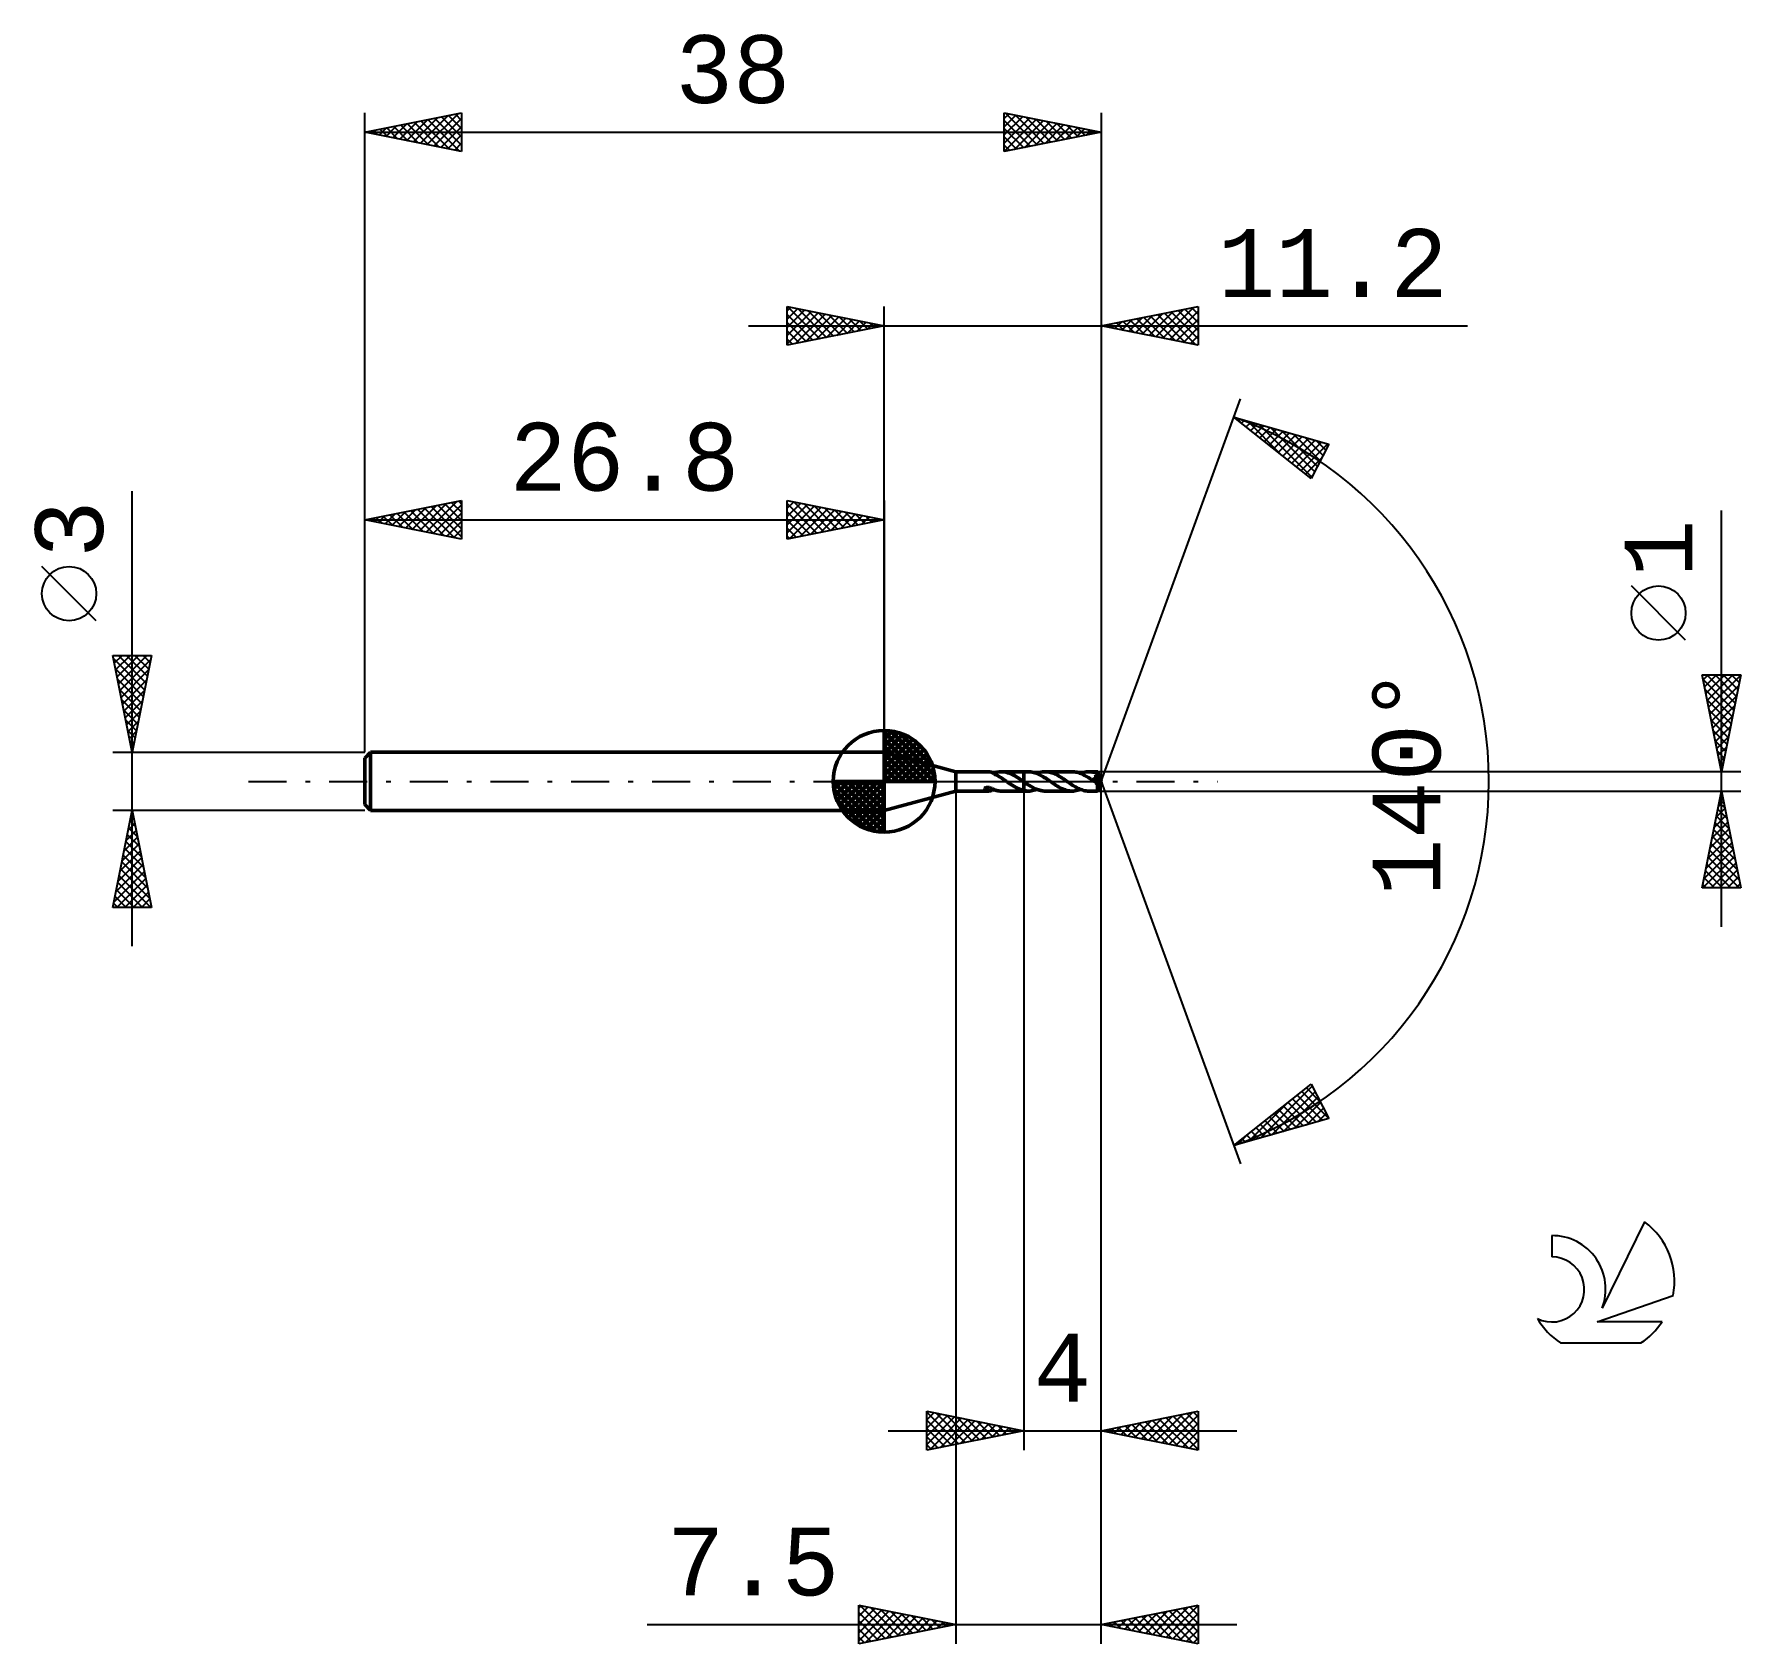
# Model space of a CAD drawing. Header units: millimetres. Extents: x -17.1 to 71, y -44.5 to 38.6.
import ezdxf
from ezdxf.enums import TextEntityAlignment as Align

# ---------------------------------------------------------------- set-up
doc = ezdxf.new("R2010")
doc.units = ezdxf.units.MM
doc.header["$LTSCALE"] = 4.9
doc.linetypes.add('LONGDASH_DASH', pattern=[0.85, 0.4, -0.2, 0.05, -0.2])
for name, color, linetype in [('1', 4, 'CONTINUOUS'), ('2', 7, 'CONTINUOUS'), ('4', 2, 'LONGDASH_DASH'), ('CUT', 1, 'CONTINUOUS'), ('NOCUT', 7, 'CONTINUOUS'), ('SK1', 4, 'CONTINUOUS'), ('SK2', 7, 'CONTINUOUS'), ('SK4', 2, 'LONGDASH_DASH'), ('SK6', 5, 'CONTINUOUS')]:
    doc.layers.add(name, color=color, linetype=linetype)
doc.styles.get("Standard").update_dxf_attribs({"font": 'Monospac821 BT'})

msp = doc.modelspace()

# ---------------------------------------------------------------- linework, layer by layer
at = {"layer": '1', "color": 4, "linetype": 'CONTINUOUS', "lineweight": 50}
for p, q in [((30.5, 0.5), (26.8, 1.5)), ((26.8, -1.5), (26.8, 1.5)), ((30.5, 0.5), (32.195, 0.5)), ((30.5, -0.5), (30.5, 0.5)), ((32.22, 0.499), (32.201, 0.5)), ((32.238, 0.498), (32.22, 0.499)), ((32.257, 0.495), (32.238, 0.498)), ((32.276, 0.492), (32.257, 0.495)), ((32.294, 0.488), (32.276, 0.492)), ((32.313, 0.483), (32.294, 0.488)), ((32.332, 0.477), (32.313, 0.483)), ((32.35, 0.47), (32.332, 0.477)), ((32.368, 0.463), (32.35, 0.47)), ((32.386, 0.455), (32.368, 0.463)), ((32.404, 0.447), (32.386, 0.455)), ((32.421, 0.438), (32.404, 0.447)), ((32.438, 0.428), (32.421, 0.438)), ((32.455, 0.419), (32.438, 0.428)), ((32.472, 0.409), (32.455, 0.419)), ((32.468, 0.411), (32.469, 0.412)), ((32.469, 0.412), (32.47, 0.412)), ((32.47, 0.412), (32.471, 0.413)), ((32.471, 0.413), (32.472, 0.413)), ((32.472, 0.413), (32.473, 0.414)), ((32.472, 0.387), (32.472, 0.409)), ((32.53, 0.36), (32.472, 0.387)), ((32.473, 0.414), (32.474, 0.414)), ((32.474, 0.434), (32.537, 0.454)), ((32.474, 0.426), (32.474, 0.434)), ((32.474, 0.417), (32.474, 0.426)), ((32.474, 0.409), (32.474, 0.417)), ((32.474, 0.401), (32.474, 0.409)), ((32.474, 0.393), (32.474, 0.401)), ((32.474, 0.386), (32.474, 0.393)), ((32.586, 0.331), (32.53, 0.36)), ((32.537, 0.454), (32.599, 0.471)), ((32.643, 0.3), (32.586, 0.331)), ((32.599, 0.471), (32.66, 0.483)), ((32.7, 0.267), (32.643, 0.3)), ((32.66, 0.483), (32.721, 0.493)), ((32.757, 0.233), (32.7, 0.267)), ((32.721, 0.493), (32.783, 0.498)), ((32.816, 0.196), (32.757, 0.233)), ((32.783, 0.498), (32.846, 0.5)), ((32.874, 0.159), (32.816, 0.196)), ((32.931, 0.497), (32.846, 0.5)), ((32.846, 0.5), (33.999, 0.5)), ((32.933, 0.12), (32.874, 0.159)), ((33.014, 0.487), (32.931, 0.497)), ((32.991, 0.081), (32.933, 0.12)), ((33.049, 0.04), (32.991, 0.081)), ((33.098, 0.47), (33.014, 0.487)), ((33.106, 0), (33.049, 0.04)), ((33.182, 0.446), (33.098, 0.47)), ((33.113, -0.005), (33.106, 0)), ((33.267, 0.417), (33.182, 0.446)), ((33.351, 0.382), (33.267, 0.417)), ((33.434, 0.342), (33.351, 0.382)), ((33.518, 0.297), (33.434, 0.342)), ((33.602, 0.248), (33.518, 0.297)), ((33.686, 0.196), (33.602, 0.248)), ((33.77, 0.142), (33.686, 0.196)), ((33.853, 0.085), (33.77, 0.142)), ((33.936, 0.028), (33.853, 0.085)), ((33.942, 0.023), (33.936, 0.028)), ((33.949, 0.019), (33.942, 0.023)), ((33.956, 0.014), (33.949, 0.019)), ((33.962, 0.009), (33.956, 0.014)), ((33.969, 0.005), (33.962, 0.009)), ((33.976, 0), (33.969, 0.005)), ((33.979, -0.002), (33.976, 0)), ((33.999, 0.5), (34, 0.5)), ((33.999, -0.016), (33.999, 0.5)), ((34.237, 0.501), (34, 0.501)), ((34, -0.501), (34, 0.501)), ((34.305, 0.499), (34.237, 0.501)), ((34.374, 0.492), (34.305, 0.499)), ((34.443, 0.48), (34.374, 0.492)), ((34.512, 0.465), (34.443, 0.48)), ((34.581, 0.445), (34.512, 0.465)), ((34.65, 0.42), (34.581, 0.445)), ((34.718, 0.393), (34.65, 0.42)), ((34.672, 0.412), (34.744, 0.438)), ((34.786, 0.361), (34.718, 0.393)), ((34.744, 0.438), (34.816, 0.46)), ((34.855, 0.327), (34.786, 0.361)), ((34.816, 0.46), (34.889, 0.478)), ((34.925, 0.289), (34.855, 0.327)), ((34.889, 0.478), (34.963, 0.491)), ((34.995, 0.248), (34.925, 0.289)), ((34.963, 0.491), (35.036, 0.498)), ((35.064, 0.205), (34.995, 0.248)), ((35.036, 0.498), (35.108, 0.501)), ((35.133, 0.16), (35.064, 0.205)), ((35.175, 0.498), (35.108, 0.501)), ((36.496, 0.5), (35.108, 0.501)), ((35.202, 0.113), (35.133, 0.16)), ((35.243, 0.492), (35.175, 0.498)), ((35.271, 0.066), (35.202, 0.113)), ((35.311, 0.481), (35.243, 0.492)), ((35.342, 0.018), (35.271, 0.066)), ((35.38, 0.465), (35.311, 0.481)), ((35.411, -0.03), (35.342, 0.018)), ((35.448, 0.446), (35.38, 0.465)), ((35.516, 0.422), (35.448, 0.446)), ((35.583, 0.395), (35.516, 0.422)), ((35.651, 0.364), (35.583, 0.395)), ((35.719, 0.331), (35.651, 0.364)), ((35.787, 0.294), (35.719, 0.331)), ((35.855, 0.254), (35.787, 0.294)), ((35.922, 0.213), (35.855, 0.254)), ((35.99, 0.169), (35.922, 0.213)), ((36.058, 0.123), (35.99, 0.169)), ((36.126, 0.077), (36.058, 0.123)), ((36.195, 0.03), (36.126, 0.077)), ((36.264, -0.018), (36.195, 0.03)), ((36.562, 0.498), (36.496, 0.5)), ((36.626, 0.492), (36.562, 0.498)), ((36.69, 0.483), (36.626, 0.492)), ((36.753, 0.469), (36.69, 0.483)), ((36.817, 0.451), (36.753, 0.469)), ((36.881, 0.43), (36.817, 0.451)), ((36.947, 0.405), (36.881, 0.43)), ((36.932, 0.411), (37.006, 0.438)), ((37.014, 0.377), (36.947, 0.405)), ((37.006, 0.438), (37.079, 0.46)), ((37.079, 0.346), (37.014, 0.377)), ((37.079, 0.46), (37.151, 0.477)), ((37.144, 0.311), (37.079, 0.346)), ((37.209, 0.274), (37.144, 0.311)), ((37.151, 0.477), (37.223, 0.49)), ((37.274, 0.235), (37.209, 0.274)), ((37.223, 0.49), (37.295, 0.498)), ((37.341, 0.194), (37.274, 0.235)), ((37.295, 0.498), (37.368, 0.5)), ((37.407, 0.151), (37.341, 0.194)), ((37.431, 0.498), (37.368, 0.5)), ((37.813, 0.5), (37.368, 0.5)), ((37.473, 0.107), (37.407, 0.151)), ((37.494, 0.493), (37.431, 0.498)), ((37.538, 0.062), (37.473, 0.107)), ((37.556, 0.483), (37.494, 0.493)), ((37.603, 0.016), (37.538, 0.062)), ((37.619, 0.47), (37.556, 0.483)), ((37.669, -0.03), (37.603, 0.016)), ((37.681, 0.453), (37.619, 0.47)), ((37.643, 0.232), (37.663, 0.236)), ((37.694, 0.159), (37.643, 0.232)), ((37.975, -0.018), (37.643, 0.232)), ((37.663, 0.236), (37.682, 0.241)), ((37.744, 0.433), (37.681, 0.453)), ((37.682, 0.241), (37.701, 0.246)), ((37.74, 0.093), (37.694, 0.159)), ((37.701, 0.246), (37.718, 0.252)), ((37.718, 0.252), (37.735, 0.258)), ((37.735, 0.258), (37.75, 0.265)), ((37.779, 0.033), (37.74, 0.093)), ((37.806, 0.41), (37.744, 0.433)), ((37.75, 0.265), (37.763, 0.273)), ((37.763, 0.273), (37.775, 0.281)), ((37.775, 0.281), (37.783, 0.289)), ((37.811, -0.018), (37.779, 0.033)), ((37.783, 0.289), (37.791, 0.296)), ((37.791, 0.296), (37.796, 0.304)), ((37.796, 0.304), (37.801, 0.311)), ((37.801, 0.311), (37.805, 0.319)), ((37.805, 0.319), (37.809, 0.328)), ((37.809, 0.401), (37.806, 0.41)), ((37.811, 0.392), (37.809, 0.401)), ((37.809, 0.328), (37.811, 0.337)), ((37.812, 0.383), (37.811, 0.392)), ((37.811, 0.337), (37.813, 0.346)), ((37.813, 0.373), (37.812, 0.383)), ((37.814, 0.5), (37.813, 0.5)), ((37.813, 0.5), (37.813, 0.5)), ((37.814, 0.364), (37.813, 0.373)), ((37.813, 0.346), (37.814, 0.355)), ((37.814, 0.499), (37.814, 0.5)), ((37.814, 0.5), (37.814, 0.5)), ((37.814, 0.5), (37.814, 0.5)), ((37.814, 0.5), (37.814, 0.5)), ((37.814, 0.498), (37.814, 0.499)), ((38, 0), (37.814, 0.499)), ((37.815, 0.495), (37.814, 0.498)), ((37.814, 0.355), (37.814, 0.364)), ((37.814, -0.499), (38, 0)), ((37.815, 0.49), (37.815, 0.495)), ((37.816, 0.485), (37.815, 0.49)), ((37.816, 0.479), (37.816, 0.485)), ((37.817, 0.471), (37.816, 0.479)), ((37.817, 0.463), (37.817, 0.471)), ((37.818, 0.453), (37.817, 0.463)), ((37.818, 0.443), (37.818, 0.453)), ((38, 0), (37.818, 0.443)), ((37.818, 0.41), (37.818, 0.443)), ((37.892, 0.226), (37.818, 0.41)), ((37.925, 0.143), (37.892, 0.226)), ((37.943, 0.096), (37.925, 0.143)), ((37.954, 0.065), (37.943, 0.096)), ((37.962, 0.042), (37.954, 0.065)), ((37.967, 0.025), (37.962, 0.042)), ((37.971, 0.011), (37.967, 0.025)), ((37.971, 0.006), (37.969, 0.011)), ((38, 0), (37.969, 0.011)), ((37.969, 0.011), (37.971, 0.011)), ((38, 0), (37.971, 0.011)), ((37.972, 0.002), (37.971, 0.006)), ((37.972, -0.003), (37.972, 0.002)), ((26.8, -1.5), (30.5, -0.5)), ((30.5, -0.5), (32.195, -0.5)), ((31.986, -0.388), (31.989, -0.376)), ((31.986, -0.4), (31.986, -0.388)), ((31.989, -0.411), (31.986, -0.4)), ((31.989, -0.376), (31.995, -0.364)), ((31.994, -0.423), (31.989, -0.411)), ((32.003, -0.435), (31.994, -0.423)), ((31.995, -0.364), (32.004, -0.353)), ((32.013, -0.445), (32.003, -0.435)), ((32.004, -0.353), (32.016, -0.343)), ((32.025, -0.455), (32.013, -0.445)), ((32.016, -0.343), (32.03, -0.334)), ((32.038, -0.463), (32.025, -0.455)), ((32.03, -0.334), (32.045, -0.326)), ((32.052, -0.471), (32.038, -0.463)), ((32.045, -0.326), (32.062, -0.32)), ((32.068, -0.478), (32.052, -0.471)), ((32.062, -0.32), (32.082, -0.315)), ((32.085, -0.484), (32.068, -0.478)), ((32.082, -0.315), (32.103, -0.311)), ((32.104, -0.489), (32.085, -0.484)), ((32.103, -0.311), (32.126, -0.309)), ((32.123, -0.493), (32.104, -0.489)), ((32.142, -0.496), (32.123, -0.493)), ((32.126, -0.309), (32.151, -0.309)), ((32.161, -0.499), (32.142, -0.496)), ((32.177, -0.31), (32.151, -0.309)), ((32.181, -0.5), (32.161, -0.499)), ((32.205, -0.314), (32.177, -0.31)), ((32.201, -0.5), (32.181, -0.5)), ((32.201, -0.5), (32.222, -0.499)), ((32.235, -0.319), (32.205, -0.314)), ((32.222, -0.499), (32.243, -0.497)), ((32.264, -0.327), (32.235, -0.319)), ((32.243, -0.497), (32.265, -0.494)), ((32.294, -0.336), (32.264, -0.327)), ((32.265, -0.494), (32.286, -0.49)), ((32.286, -0.49), (32.307, -0.484)), ((32.325, -0.347), (32.294, -0.336)), ((32.307, -0.484), (32.328, -0.478)), ((32.355, -0.359), (32.325, -0.347)), ((32.328, -0.478), (32.349, -0.47)), ((32.349, -0.47), (32.37, -0.462)), ((32.385, -0.372), (32.355, -0.359)), ((32.37, -0.462), (32.39, -0.453)), ((32.415, -0.386), (32.385, -0.372)), ((32.39, -0.453), (32.41, -0.443)), ((32.41, -0.443), (32.43, -0.433)), ((32.445, -0.4), (32.415, -0.386)), ((32.43, -0.433), (32.449, -0.422)), ((32.474, -0.414), (32.445, -0.4)), ((32.449, -0.422), (32.469, -0.411)), ((32.474, -0.434), (32.474, -0.414)), ((32.537, -0.454), (32.474, -0.434)), ((32.599, -0.471), (32.537, -0.454)), ((32.66, -0.483), (32.599, -0.471)), ((32.721, -0.493), (32.66, -0.483)), ((32.783, -0.498), (32.721, -0.493)), ((32.846, -0.5), (32.783, -0.498)), ((32.846, -0.5), (33.999, -0.5)), ((33.119, -0.009), (33.113, -0.005)), ((33.126, -0.014), (33.119, -0.009)), ((33.133, -0.019), (33.126, -0.014)), ((33.14, -0.023), (33.133, -0.019)), ((33.146, -0.028), (33.14, -0.023)), ((33.231, -0.086), (33.146, -0.028)), ((33.316, -0.143), (33.231, -0.086)), ((33.402, -0.199), (33.316, -0.143)), ((33.486, -0.252), (33.402, -0.199)), ((33.571, -0.301), (33.486, -0.252)), ((33.656, -0.346), (33.571, -0.301)), ((33.743, -0.386), (33.656, -0.346)), ((33.829, -0.421), (33.743, -0.386)), ((33.914, -0.451), (33.829, -0.421)), ((33.999, -0.473), (33.914, -0.451)), ((33.982, -0.005), (33.979, -0.002)), ((33.986, -0.007), (33.982, -0.005)), ((33.989, -0.009), (33.986, -0.007)), ((33.992, -0.012), (33.989, -0.009)), ((33.996, -0.014), (33.992, -0.012)), ((33.999, -0.016), (33.996, -0.014)), ((34, -0.017), (33.999, -0.016)), ((33.999, -0.016), (33.999, -0.016)), ((33.999, -0.016), (33.999, -0.016)), ((34, -0.473), (33.999, -0.473)), ((33.999, -0.473), (33.999, -0.473)), ((33.999, -0.473), (33.999, -0.473)), ((33.999, -0.5), (33.999, -0.473)), ((34, -0.5), (33.999, -0.5)), ((34.06, -0.058), (34, -0.016)), ((34, -0.017), (34, -0.017)), ((34, -0.017), (34, -0.017)), ((34, -0.474), (34, -0.473)), ((34, -0.474), (34, -0.474)), ((34.034, -0.481), (34, -0.474)), ((34, -0.501), (34.237, -0.501)), ((34.068, -0.487), (34.034, -0.481)), ((34.12, -0.098), (34.06, -0.058)), ((34.102, -0.492), (34.068, -0.487)), ((34.136, -0.496), (34.102, -0.492)), ((34.179, -0.138), (34.12, -0.098)), ((34.17, -0.499), (34.136, -0.496)), ((34.203, -0.5), (34.17, -0.499)), ((34.237, -0.177), (34.179, -0.138)), ((34.237, -0.501), (34.203, -0.5)), ((34.295, -0.214), (34.237, -0.177)), ((34.237, -0.501), (34.309, -0.498)), ((34.353, -0.25), (34.295, -0.214)), ((34.309, -0.498), (34.381, -0.491)), ((34.411, -0.285), (34.353, -0.25)), ((34.381, -0.491), (34.454, -0.478)), ((34.471, -0.317), (34.411, -0.285)), ((34.454, -0.478), (34.527, -0.461)), ((34.53, -0.348), (34.471, -0.317)), ((34.527, -0.461), (34.6, -0.438)), ((34.588, -0.376), (34.53, -0.348)), ((34.646, -0.401), (34.588, -0.376)), ((34.6, -0.438), (34.672, -0.412)), ((34.703, -0.424), (34.646, -0.401)), ((34.76, -0.444), (34.703, -0.424)), ((34.817, -0.461), (34.76, -0.444)), ((34.876, -0.475), (34.817, -0.461)), ((34.934, -0.486), (34.876, -0.475)), ((34.993, -0.494), (34.934, -0.486)), ((35.05, -0.499), (34.993, -0.494)), ((35.108, -0.501), (35.05, -0.499)), ((35.108, -0.501), (36.496, -0.5)), ((35.479, -0.077), (35.411, -0.03)), ((35.546, -0.123), (35.479, -0.077)), ((35.613, -0.168), (35.546, -0.123)), ((35.681, -0.212), (35.613, -0.168)), ((35.749, -0.253), (35.681, -0.212)), ((35.816, -0.292), (35.749, -0.253)), ((35.883, -0.329), (35.816, -0.292)), ((35.949, -0.362), (35.883, -0.329)), ((36.015, -0.393), (35.949, -0.362)), ((36.083, -0.42), (36.015, -0.393)), ((36.153, -0.444), (36.083, -0.42)), ((36.222, -0.464), (36.153, -0.444)), ((36.29, -0.48), (36.222, -0.464)), ((36.333, -0.066), (36.264, -0.018)), ((36.359, -0.491), (36.29, -0.48)), ((36.402, -0.113), (36.333, -0.066)), ((36.427, -0.498), (36.359, -0.491)), ((36.47, -0.159), (36.402, -0.113)), ((36.496, -0.5), (36.427, -0.498)), ((36.54, -0.204), (36.47, -0.159)), ((36.496, -0.5), (36.57, -0.498)), ((36.61, -0.247), (36.54, -0.204)), ((36.57, -0.498), (36.643, -0.49)), ((36.679, -0.287), (36.61, -0.247)), ((36.643, -0.49), (36.715, -0.478)), ((36.748, -0.325), (36.679, -0.287)), ((36.715, -0.478), (36.786, -0.46)), ((36.816, -0.36), (36.748, -0.325)), ((36.786, -0.46), (36.859, -0.438)), ((36.885, -0.392), (36.816, -0.36)), ((36.859, -0.438), (36.932, -0.411)), ((36.955, -0.42), (36.885, -0.392)), ((37.024, -0.444), (36.955, -0.42)), ((37.093, -0.464), (37.024, -0.444)), ((37.161, -0.48), (37.093, -0.464)), ((37.23, -0.491), (37.161, -0.48)), ((37.299, -0.498), (37.23, -0.491)), ((37.368, -0.5), (37.299, -0.498)), ((37.368, -0.5), (37.813, -0.5)), ((37.678, -0.036), (37.669, -0.03)), ((37.688, -0.043), (37.678, -0.036)), ((37.697, -0.049), (37.688, -0.043)), ((37.706, -0.055), (37.697, -0.049)), ((37.716, -0.062), (37.706, -0.055)), ((37.725, -0.068), (37.716, -0.062)), ((37.738, -0.076), (37.725, -0.068)), ((37.75, -0.084), (37.738, -0.076)), ((37.76, -0.09), (37.75, -0.084)), ((37.77, -0.095), (37.76, -0.09)), ((37.778, -0.099), (37.77, -0.095)), ((37.786, -0.103), (37.778, -0.099)), ((37.792, -0.106), (37.786, -0.103)), ((37.799, -0.109), (37.792, -0.106)), ((37.805, -0.112), (37.799, -0.109)), ((37.81, -0.114), (37.805, -0.112)), ((37.808, -0.138), (37.836, -0.118)), ((37.808, -0.171), (37.808, -0.138)), ((37.808, -0.202), (37.808, -0.171)), ((37.808, -0.232), (37.808, -0.202)), ((37.808, -0.26), (37.808, -0.232)), ((37.808, -0.289), (37.808, -0.26)), ((37.808, -0.316), (37.808, -0.289)), ((37.808, -0.342), (37.808, -0.316)), ((37.809, -0.366), (37.808, -0.342)), ((37.809, -0.389), (37.809, -0.366)), ((37.809, -0.41), (37.809, -0.389)), ((37.81, -0.428), (37.809, -0.41)), ((37.816, -0.116), (37.81, -0.114)), ((37.81, -0.445), (37.81, -0.428)), ((37.81, -0.46), (37.81, -0.445)), ((37.811, -0.472), (37.81, -0.46)), ((37.834, -0.06), (37.811, -0.018)), ((37.811, -0.482), (37.811, -0.472)), ((37.812, -0.489), (37.811, -0.482)), ((37.812, -0.495), (37.812, -0.489)), ((37.813, -0.499), (37.812, -0.495)), ((37.813, -0.5), (37.813, -0.499)), ((37.813, -0.5), (37.814, -0.5)), ((37.813, -0.5), (37.813, -0.5)), ((37.814, -0.5), (37.814, -0.499)), ((37.814, -0.5), (37.814, -0.5)), ((37.814, -0.5), (37.814, -0.5)), ((37.814, -0.5), (37.814, -0.5)), ((37.822, -0.117), (37.816, -0.116)), ((37.827, -0.118), (37.822, -0.117)), ((37.832, -0.118), (37.827, -0.118)), ((37.832, -0.118), (37.836, -0.118)), ((37.846, -0.09), (37.834, -0.06)), ((37.836, -0.118), (37.838, -0.117)), ((37.838, -0.117), (37.839, -0.116)), ((37.839, -0.116), (37.841, -0.115)), ((37.841, -0.115), (37.842, -0.114)), ((37.842, -0.114), (37.844, -0.113)), ((37.844, -0.113), (37.845, -0.112)), ((37.845, -0.112), (37.846, -0.111)), ((37.846, -0.111), (37.975, -0.018)), ((37.846, -0.111), (37.846, -0.09)), ((37.973, -0.007), (37.972, -0.003)), ((37.974, -0.011), (37.973, -0.007)), ((37.974, -0.015), (37.974, -0.011)), ((37.975, -0.018), (37.974, -0.015))]:
    msp.add_line(p, q, dxfattribs=at)
for centre, major_axis, ratio, start_param, end_param in [((37.315, 0.001), (-5.017, 0.247), 0.086691, 4.616177, 4.618556), ((38, 0), (-0.609, 0.466), 0.296086, 1.338864, 1.482032)]:
    msp.add_ellipse(centre, major_axis=major_axis, ratio=ratio, start_param=start_param, end_param=end_param, dxfattribs=at)
at = {"layer": '2', "color": 7, "linetype": 'CONTINUOUS', "lineweight": 25}
for p, q in [((21.8, 22.5), (21.8, 24.5)), ((21.8, 24.5), (26.8, 23.5)), ((21.8, 24.274), (21.988, 24.462)), ((21.8, 23.85), (22.342, 24.392)), ((21.8, 23.426), (22.695, 24.321)), ((21.8, 23.001), (23.049, 24.25)), ((21.8, 22.577), (23.402, 24.18)), ((21.8, 24.092), (23.127, 22.765)), ((21.82, 24.496), (23.48, 22.836)), ((22.234, 22.587), (23.756, 24.109)), ((22.351, 24.39), (23.834, 22.907)), ((22.764, 22.693), (24.109, 24.038)), ((22.881, 24.284), (24.187, 22.977)), ((23.295, 22.799), (24.463, 23.967)), ((23.411, 24.178), (24.541, 23.048)), ((23.825, 22.905), (24.817, 23.897)), ((23.942, 24.072), (24.894, 23.119)), ((24.355, 23.011), (25.17, 23.826)), ((24.472, 23.966), (25.248, 23.19)), ((25.002, 23.86), (25.601, 23.26)), ((26.8, 1.5), (26.8, 24.5)), ((38, 24.5), (38, 0)), ((38, 23.5), (43, 24.5)), ((39.058, 23.288), (39.586, 23.817)), ((39.411, 23.218), (40.117, 23.923)), ((39.489, 23.798), (40.233, 23.053)), ((39.765, 23.147), (40.647, 24.029)), ((39.842, 23.868), (40.764, 22.947)), ((40.118, 23.076), (41.177, 24.135)), ((40.196, 23.939), (41.294, 22.841)), ((40.472, 23.006), (41.708, 24.242)), ((40.55, 24.01), (41.824, 22.735)), ((40.825, 22.935), (42.238, 24.348)), ((40.903, 24.081), (42.355, 22.629)), ((41.179, 22.864), (42.768, 24.454)), ((41.257, 24.151), (42.885, 22.523)), ((41.532, 22.794), (43, 24.261)), ((41.61, 24.222), (43, 22.832)), ((41.886, 22.723), (43, 23.837)), ((41.964, 24.293), (43, 23.257)), ((42.317, 24.363), (43, 23.681)), ((42.671, 24.434), (43, 24.105)), ((43, 24.5), (43, 22.5)), ((19.8, 23.5), (56.9, 23.5)), ((21.8, 23.668), (22.773, 22.695)), ((26.8, 23.5), (21.8, 22.5)), ((21.8, 23.243), (22.419, 22.624)), ((24.886, 23.117), (25.524, 23.755)), ((25.416, 23.223), (25.877, 23.685)), ((25.532, 23.754), (25.955, 23.331)), ((25.946, 23.329), (26.231, 23.614)), ((26.063, 23.647), (26.309, 23.402)), ((26.477, 23.435), (26.584, 23.543)), ((26.593, 23.541), (26.662, 23.472)), ((43, 22.5), (38, 23.5)), ((38.075, 23.515), (38.112, 23.478)), ((38.351, 23.43), (38.526, 23.605)), ((38.428, 23.586), (38.642, 23.372)), ((38.704, 23.359), (39.056, 23.711)), ((38.782, 23.656), (39.173, 23.265)), ((39.135, 23.727), (39.703, 23.159)), ((42.24, 22.652), (43, 23.412)), ((42.593, 22.581), (43, 22.988)), ((21.8, 22.819), (22.066, 22.553)), ((42.947, 22.511), (43, 22.564)), ((38, 0), (45.182, 19.734)), ((44.84, 18.794), (49.745, 17.399)), ((48.831, 15.62), (44.84, 18.794)), ((44.948, 18.763), (45.215, 18.496)), ((45.002, 18.665), (45.067, 18.73)), ((45.239, 18.477), (45.397, 18.636)), ((45.475, 18.289), (45.727, 18.542)), ((45.54, 18.595), (47.286, 16.849)), ((45.711, 18.101), (46.058, 18.448)), ((45.948, 17.913), (46.388, 18.354)), ((46.133, 18.426), (48.868, 15.691)), ((46.184, 17.726), (46.718, 18.26)), ((46.42, 17.538), (47.049, 18.166)), ((46.657, 17.35), (47.379, 18.072)), ((46.726, 18.258), (49.012, 15.972)), ((46.893, 17.162), (47.709, 17.978)), ((47.129, 16.974), (48.04, 17.884)), ((47.319, 18.089), (49.156, 16.252)), ((47.366, 16.786), (48.37, 17.79)), ((47.602, 16.598), (48.7, 17.696)), ((47.912, 17.921), (49.3, 16.532)), ((48.504, 17.752), (49.444, 16.813)), ((47.838, 16.41), (49.031, 17.603)), ((48.075, 16.222), (49.361, 17.509)), ((48.311, 16.034), (49.691, 17.415)), ((49.745, 17.399), (48.831, 15.62)), ((49.097, 17.584), (49.588, 17.093)), ((49.69, 17.415), (49.732, 17.373)), ((48.547, 15.846), (49.37, 16.669)), ((48.784, 15.658), (48.922, 15.797)), ((70, -7.5), (70, 13.975)), ((68.15, 7.287), (65.35, 10.088)), ((70, 0.5), (69, 5.5)), ((69, 5.5), (71, 5.5)), ((69.053, 5.236), (69.317, 5.5)), ((69.124, 4.882), (69.741, 5.5)), ((69.194, 4.529), (70.166, 5.5)), ((69.242, 5.5), (70.707, 4.035)), ((69.265, 4.175), (70.59, 5.5)), ((69.336, 3.822), (70.996, 5.482)), ((69.666, 5.5), (70.778, 4.388)), ((71, 5.5), (70, 0.5)), ((70.09, 5.5), (70.848, 4.742)), ((70.515, 5.5), (70.919, 5.096)), ((70.939, 5.5), (70.99, 5.449)), ((69.046, 5.272), (70.636, 3.681)), ((69.152, 4.742), (70.566, 3.328)), ((69.406, 3.468), (70.89, 4.952)), ((69.477, 3.114), (70.784, 4.422)), ((69.258, 4.211), (70.495, 2.974)), ((69.364, 3.681), (70.424, 2.621)), ((69.548, 2.761), (70.678, 3.891)), ((69.47, 3.151), (70.353, 2.267)), ((69.619, 2.407), (70.572, 3.361)), ((69.689, 2.054), (70.466, 2.831)), ((69.576, 2.62), (70.283, 1.914)), ((69.682, 2.09), (70.212, 1.56)), ((69.76, 1.7), (70.36, 2.3)), ((69.831, 1.347), (70.254, 1.77)), ((69.788, 1.56), (70.141, 1.206)), ((69.894, 1.029), (70.071, 0.853)), ((69.901, 0.993), (70.148, 1.24)), ((71, 0.5), (37.818, 0.5)), ((38, -34.5), (38, 0)), ((38, -44.5), (38, 0)), ((38, 0), (45.182, -19.734)), ((69.972, 0.64), (70.042, 0.709)), ((30.5, -0.5), (30.5, -44.5)), ((34, -0.5), (34, -34.5)), ((37.818, -0.5), (71, -0.5)), ((69, -5.5), (70, -0.5)), ((69.944, -0.782), (70.038, -0.688)), ((69.954, -0.728), (70.068, -0.842)), ((70, -0.5), (71, -5.5)), ((69.625, -2.373), (70.25, -1.749)), ((69.731, -1.843), (70.179, -1.395)), ((69.813, -1.435), (70.281, -1.903)), ((69.837, -1.313), (70.108, -1.042)), ((69.884, -1.082), (70.174, -1.372)), ((69.413, -3.434), (70.391, -2.456)), ((69.519, -2.904), (70.321, -2.103)), ((69.601, -2.496), (70.599, -3.494)), ((69.672, -2.142), (70.493, -2.963)), ((69.742, -1.789), (70.387, -2.433)), ((69.095, -5.025), (70.603, -3.517)), ((69.201, -4.495), (70.533, -3.163)), ((69.307, -3.964), (70.462, -2.81)), ((69.459, -3.203), (70.811, -4.554)), ((69.53, -2.849), (70.705, -4.024)), ((69.044, -5.5), (70.674, -3.87)), ((69.247, -4.264), (70.484, -5.5)), ((69.318, -3.91), (70.908, -5.5)), ((69.389, -3.556), (70.917, -5.085)), ((69.469, -5.5), (70.745, -4.224)), ((69.106, -4.971), (69.635, -5.5)), ((69.177, -4.617), (70.06, -5.5)), ((69.893, -5.5), (70.815, -4.577)), ((70.317, -5.5), (70.886, -4.931)), ((71, -5.5), (69, -5.5)), ((69.035, -5.324), (69.211, -5.5)), ((70.741, -5.5), (70.957, -5.285)), ((44.84, -18.794), (48.831, -15.62)), ((46.215, -18.403), (48.888, -15.73)), ((48.585, -15.816), (49.298, -16.53)), ((48.821, -15.628), (48.851, -15.657)), ((48.831, -15.62), (49.745, -17.399)), ((45.623, -18.571), (47.573, -16.621)), ((46.808, -18.234), (49.032, -16.011)), ((47.401, -18.066), (49.176, -16.291)), ((47.64, -16.568), (48.753, -17.681)), ((47.876, -16.38), (49.084, -17.588)), ((47.994, -17.897), (49.32, -16.571)), ((48.112, -16.192), (49.414, -17.494)), ((48.349, -16.004), (49.744, -17.4)), ((49.745, -17.399), (44.84, -18.794)), ((46.458, -17.508), (47.101, -18.151)), ((46.694, -17.32), (47.432, -18.057)), ((46.931, -17.132), (47.762, -17.963)), ((47.167, -16.944), (48.092, -17.869)), ((47.403, -16.756), (48.423, -17.775)), ((48.587, -17.729), (49.464, -16.852)), ((49.179, -17.56), (49.608, -17.132)), ((45.03, -18.74), (45.502, -18.268)), ((45.276, -18.447), (45.45, -18.621)), ((45.513, -18.259), (45.78, -18.527)), ((45.749, -18.071), (46.11, -18.433)), ((45.985, -17.883), (46.441, -18.339)), ((46.222, -17.696), (46.771, -18.245)), ((45.04, -18.635), (45.119, -18.715)), ((29, -34.5), (29, -32.5)), ((29, -32.5), (34, -33.5)), ((29, -32.514), (29.012, -32.502)), ((29, -32.539), (30.634, -34.173)), ((29, -32.938), (29.365, -32.573)), ((38, -33.5), (43, -32.5)), ((41.143, -34.129), (42.714, -32.557)), ((42.765, -32.547), (43, -32.782)), ((43, -32.5), (43, -34.5)), ((29, -33.363), (29.719, -32.644)), ((29, -33.787), (30.072, -32.714)), ((29, -34.211), (30.426, -32.785)), ((29, -32.963), (30.28, -34.244)), ((29, -33.388), (29.927, -34.315)), ((29.169, -34.466), (30.78, -32.856)), ((29.481, -32.596), (30.988, -34.102)), ((29.7, -34.36), (31.133, -32.927)), ((30.012, -32.702), (31.341, -34.032)), ((30.23, -34.254), (31.487, -32.997)), ((30.542, -32.808), (31.695, -33.961)), ((30.76, -34.148), (31.84, -33.068)), ((31.072, -32.914), (32.048, -33.89)), ((31.291, -34.042), (32.194, -33.139)), ((31.603, -33.021), (32.402, -33.82)), ((31.821, -33.936), (32.547, -33.209)), ((32.133, -33.127), (32.755, -33.749)), ((32.351, -33.83), (32.901, -33.28)), ((32.663, -33.233), (33.109, -33.678)), ((32.882, -33.724), (33.254, -33.351)), ((33.194, -33.339), (33.462, -33.608)), ((33.412, -33.618), (33.608, -33.422)), ((33.724, -33.445), (33.816, -33.537)), ((38.315, -33.563), (38.472, -33.406)), ((38.523, -33.395), (38.784, -33.657)), ((38.668, -33.634), (39.002, -33.3)), ((38.876, -33.325), (39.314, -33.763)), ((39.022, -33.704), (39.532, -33.194)), ((39.23, -33.254), (39.844, -33.869)), ((39.375, -33.775), (40.063, -33.087)), ((39.583, -33.183), (40.375, -33.975)), ((39.729, -33.846), (40.593, -32.981)), ((39.937, -33.113), (40.905, -34.081)), ((40.082, -33.916), (41.123, -32.875)), ((40.29, -33.042), (41.435, -34.187)), ((40.436, -33.987), (41.654, -32.769)), ((40.644, -32.971), (41.966, -34.293)), ((40.789, -34.058), (42.184, -32.663)), ((40.997, -32.901), (42.496, -34.399)), ((41.351, -32.83), (43, -34.479)), ((41.497, -34.199), (43, -32.696)), ((41.704, -32.759), (43, -34.055)), ((41.85, -34.27), (43, -33.12)), ((42.058, -32.688), (43, -33.63)), ((42.412, -32.618), (43, -33.206)), ((27, -33.5), (45, -33.5)), ((34, -33.5), (29, -34.5)), ((29, -33.812), (29.573, -34.385)), ((29, -34.236), (29.22, -34.456)), ((33.942, -33.512), (33.962, -33.492)), ((43, -34.5), (38, -33.5)), ((38.169, -33.466), (38.253, -33.551)), ((42.204, -34.341), (43, -33.544)), ((42.557, -34.411), (43, -33.969)), ((42.911, -34.482), (43, -34.393)), ((25.5, -44.5), (25.5, -42.5)), ((25.5, -42.5), (30.5, -43.5)), ((25.5, -42.65), (25.625, -42.525)), ((25.5, -43.074), (25.979, -42.596)), ((25.5, -43.499), (26.332, -42.666)), ((25.5, -43.923), (26.686, -42.737)), ((25.5, -44.347), (27.039, -42.808)), ((25.5, -42.887), (26.844, -44.231)), ((25.547, -42.509), (27.198, -44.16)), ((25.839, -44.432), (27.393, -42.879)), ((26.077, -42.615), (27.551, -44.09)), ((26.37, -44.326), (27.747, -42.949)), ((26.607, -42.721), (27.905, -44.019)), ((26.9, -44.22), (28.1, -43.02)), ((27.138, -42.828), (28.258, -43.948)), ((27.43, -44.114), (28.454, -43.091)), ((27.668, -42.934), (28.612, -43.878)), ((28.198, -43.04), (28.965, -43.807)), ((28.729, -43.146), (29.319, -43.736)), ((38, -43.5), (43, -42.5)), ((39.223, -43.745), (39.835, -43.133)), ((39.577, -43.815), (40.365, -43.027)), ((39.93, -43.886), (40.896, -42.921)), ((40.089, -43.082), (41.133, -44.127)), ((40.284, -43.957), (41.426, -42.815)), ((40.442, -43.012), (41.663, -44.233)), ((40.637, -44.027), (41.956, -42.709)), ((40.796, -42.941), (42.194, -44.339)), ((40.991, -44.098), (42.487, -42.603)), ((41.149, -42.87), (42.724, -44.445)), ((41.345, -44.169), (43, -42.513)), ((41.503, -42.799), (43, -44.297)), ((41.698, -44.24), (43, -42.938)), ((41.856, -42.729), (43, -43.872)), ((42.21, -42.658), (43, -43.448)), ((42.564, -42.587), (43, -43.024)), ((42.917, -42.517), (43, -42.599)), ((43, -42.5), (43, -44.5)), ((14.575, -43.5), (45, -43.5)), ((25.5, -43.311), (26.491, -44.302)), ((30.5, -43.5), (25.5, -44.5)), ((25.5, -43.736), (26.137, -44.373)), ((27.961, -44.008), (28.807, -43.161)), ((28.491, -43.902), (29.161, -43.232)), ((29.021, -43.796), (29.514, -43.303)), ((29.259, -43.252), (29.673, -43.665)), ((29.552, -43.69), (29.868, -43.374)), ((29.789, -43.358), (30.026, -43.595)), ((30.082, -43.584), (30.221, -43.444)), ((30.32, -43.464), (30.38, -43.524)), ((43, -44.5), (38, -43.5)), ((38.163, -43.533), (38.244, -43.451)), ((38.321, -43.436), (38.481, -43.596)), ((38.516, -43.603), (38.774, -43.345)), ((38.674, -43.365), (39.012, -43.702)), ((38.87, -43.674), (39.305, -43.239)), ((39.028, -43.294), (39.542, -43.808)), ((39.382, -43.224), (40.072, -43.914)), ((39.735, -43.153), (40.603, -44.021)), ((42.052, -44.31), (43, -43.362)), ((42.405, -44.381), (43, -43.786)), ((25.5, -44.16), (25.784, -44.443)), ((42.759, -44.452), (43, -44.211))]:
    msp.add_line(p, q, dxfattribs=at)
msp.add_circle((66.75, 8.687), 1.4, dxfattribs=at)
msp.add_arc((38, 0), 20, 290, 70, dxfattribs=at)
at = {"layer": '4', "color": 2, "linetype": 'LONGDASH_DASH', "lineweight": 25}
msp.add_line((26.8, 0), (38, 0), dxfattribs=at)
at = {"layer": 'CUT', "color": 1, "linetype": 'CONTINUOUS', "lineweight": 25}
for p, q in [((37.818, 0.5), (34, 0.5)), ((34, 0.5), (34, 0)), ((34, 0), (38, 0)), ((38, 0), (37.818, 0.5))]:
    msp.add_line(p, q, dxfattribs=at)
at = {"layer": 'NOCUT', "color": 7, "linetype": 'CONTINUOUS', "lineweight": 25}
for p, q in [((30.5, 0.5), (26.8, 1.5)), ((26.8, 1.5), (26.8, 0)), ((26.8, 0), (34, 0)), ((33.999, 0.5), (30.5, 0.5)), ((34, 0.5), (33.999, 0.5)), ((34, 0), (34, 0.5)), ((34, 0.5), (34, 0)), ((34, 0.5), (34, 0))]:
    msp.add_line(p, q, dxfattribs=at)
at = {"layer": 'SK1', "color": 4, "linetype": 'CONTINUOUS', "lineweight": 50}
for p, q in [((26.8, 0), (26.8, 2.625)), ((26.8, 2.557), (26.866, 2.623)), ((26.8, 2.186), (27.206, 2.592)), ((26.8, 2.557), (29.357, 0)), ((26.8, 1.814), (27.511, 2.526)), ((26.8, 1.443), (27.788, 2.431)), ((26.8, 1.072), (28.041, 2.313)), ((26.8, 2.186), (28.986, 0)), ((26.8, 0.701), (28.272, 2.172)), ((26.8, 0.329), (28.484, 2.013)), ((26.8, 1.814), (28.614, 0)), ((26.842, 0), (28.676, 1.834)), ((27.123, 2.605), (29.405, 0.323)), ((27.599, 2.5), (29.3, 0.799)), ((28.36, 2.11), (28.91, 1.56)), ((0.3, 1.5), (0, 1.2)), ((0, 1.2), (0, -1.2)), ((26.8, 1.5), (0.3, 1.5)), ((0.3, 1.5), (0.3, -1.5)), ((26.8, 1.443), (28.243, 0)), ((26.8, 1.072), (27.872, 0)), ((27.213, 0), (28.85, 1.637)), ((27.584, 0), (29.006, 1.422)), ((27.956, 0), (29.141, 1.185)), ((28.327, 0), (29.255, 0.928)), ((26.8, 0), (24.175, 0)), ((24.177, -0.066), (24.243, 0)), ((24.208, -0.406), (24.614, 0)), ((24.274, -0.711), (24.986, 0)), ((24.369, -0.988), (25.357, 0)), ((24.487, -1.241), (25.728, 0)), ((24.531, 0), (26.8, -2.269)), ((24.628, -1.472), (26.099, 0)), ((24.787, -1.684), (26.471, 0)), ((24.902, 0), (26.8, -1.898)), ((25.273, 0), (26.8, -1.527)), ((25.644, 0), (26.8, -1.156)), ((26.016, 0), (26.8, -0.784)), ((26.387, 0), (26.8, -0.413)), ((26.758, 0), (26.8, -0.042)), ((26.8, 0.701), (27.501, 0)), ((26.8, 0.329), (27.129, 0)), ((26.8, 0), (29.425, 0)), ((26.8, -2.625), (26.8, 0)), ((28.698, 0), (29.344, 0.646)), ((29.069, 0), (29.403, 0.334)), ((24.176, -0.016), (26.784, -2.624)), ((24.21, -0.422), (26.378, -2.59)), ((24.966, -1.876), (26.8, -0.042)), ((25.163, -2.05), (26.8, -0.413)), ((25.378, -2.206), (26.8, -0.784)), ((0, -1.2), (0.3, -1.5)), ((0.3, -1.5), (26.8, -1.5)), ((24.346, -0.929), (25.871, -2.454)), ((25.615, -2.341), (26.8, -1.156)), ((25.872, -2.455), (26.8, -1.527)), ((26.154, -2.544), (26.8, -1.898)), ((26.466, -2.603), (26.8, -2.269))]:
    msp.add_line(p, q, dxfattribs=at)
for start, end in [(90, 180), (0, 90), (180, 270), (270, 0)]:
    msp.add_arc((26.8, 0), 2.625, start, end, dxfattribs=at)
at = {"layer": 'SK2', "color": 7, "linetype": 'CONTINUOUS', "lineweight": 25}
for p, q in [((0, 3), (0, 34.5)), ((0, 33.5), (5, 34.5)), ((2.874, 32.925), (4.311, 34.362)), ((3.227, 32.855), (4.841, 34.468)), ((4.316, 34.363), (5, 33.679)), ((4.67, 34.434), (5, 34.104)), ((5, 34.5), (5, 32.5)), ((33, 32.5), (33, 34.5)), ((33, 34.5), (38, 33.5)), ((33, 34.201), (33.249, 34.45)), ((33, 33.777), (33.602, 34.38)), ((33.037, 34.493), (34.691, 32.838)), ((33.567, 34.387), (35.045, 32.909)), ((38, 34.5), (38, 0)), ((0, 33.5), (38, 33.5)), ((5, 32.5), (0, 33.5)), ((0.045, 33.491), (0.068, 33.514)), ((0.074, 33.515), (0.11, 33.478)), ((0.399, 33.42), (0.598, 33.62)), ((0.427, 33.585), (0.641, 33.372)), ((0.753, 33.349), (1.129, 33.726)), ((0.781, 33.656), (1.171, 33.266)), ((1.106, 33.279), (1.659, 33.832)), ((1.134, 33.727), (1.701, 33.16)), ((1.46, 33.208), (2.189, 33.938)), ((1.488, 33.798), (2.232, 33.054)), ((1.813, 33.137), (2.72, 34.044)), ((1.841, 33.868), (2.762, 32.948)), ((2.167, 33.067), (3.25, 34.15)), ((2.195, 33.939), (3.292, 32.842)), ((2.52, 32.996), (3.78, 34.256)), ((2.548, 34.01), (3.823, 32.735)), ((2.902, 34.08), (4.353, 32.629)), ((3.256, 34.151), (4.883, 32.523)), ((3.581, 32.784), (5, 34.203)), ((3.609, 34.222), (5, 32.831)), ((3.935, 32.713), (5, 33.779)), ((3.963, 34.293), (5, 33.255)), ((33, 33.353), (33.956, 34.309)), ((33, 32.929), (34.309, 34.238)), ((33, 32.504), (34.663, 34.167)), ((33, 34.105), (34.338, 32.768)), ((33, 33.681), (33.984, 32.697)), ((38, 33.5), (33, 32.5)), ((33.525, 32.605), (35.017, 34.097)), ((34.055, 32.711), (35.37, 34.026)), ((34.097, 34.281), (35.398, 32.98)), ((34.586, 32.817), (35.724, 33.955)), ((34.628, 34.174), (35.752, 33.05)), ((35.116, 32.923), (36.077, 33.885)), ((35.158, 34.068), (36.105, 33.121)), ((35.646, 33.029), (36.431, 33.814)), ((35.688, 33.962), (36.459, 33.192)), ((36.177, 33.135), (36.784, 33.743)), ((36.219, 33.856), (36.812, 33.262)), ((36.707, 33.241), (37.138, 33.672)), ((36.749, 33.75), (37.166, 33.333)), ((37.237, 33.347), (37.491, 33.602)), ((37.279, 33.644), (37.52, 33.404)), ((37.768, 33.454), (37.845, 33.531)), ((37.81, 33.538), (37.873, 33.475)), ((4.288, 32.642), (5, 33.354)), ((4.642, 32.572), (5, 32.93)), ((33, 33.257), (33.63, 32.626)), ((33, 32.832), (33.277, 32.555)), ((4.995, 32.501), (5, 32.506)), ((-12, -8.5), (-12, 14.975)), ((0, 1.5), (0, 14.5)), ((0, 13.5), (5, 14.5)), ((2.117, 13.077), (3.176, 14.135)), ((2.471, 13.006), (3.706, 14.241)), ((2.824, 12.935), (4.236, 14.347)), ((3.073, 14.115), (4.609, 12.578)), ((3.178, 12.864), (4.767, 14.453)), ((3.426, 14.185), (5, 12.612)), ((3.531, 12.794), (5, 14.262)), ((3.78, 14.256), (5, 13.036)), ((4.133, 14.327), (5, 13.46)), ((4.487, 14.397), (5, 13.884)), ((4.841, 14.468), (5, 14.309)), ((5, 14.5), (5, 12.5)), ((21.8, 12.5), (21.8, 14.5)), ((21.8, 14.5), (26.8, 13.5)), ((21.8, 14.092), (22.14, 14.432)), ((21.8, 13.668), (22.494, 14.361)), ((21.8, 14.334), (23.328, 12.806)), ((21.8, 13.243), (22.847, 14.291)), ((21.8, 12.819), (23.201, 14.22)), ((21.931, 12.526), (23.554, 14.149)), ((22.123, 14.435), (23.682, 12.876)), ((22.653, 14.329), (24.035, 12.947)), ((23.183, 14.223), (24.389, 13.018)), ((23.714, 14.117), (24.742, 13.088)), ((26.8, 14.5), (26.8, 1.5)), ((0, 13.5), (26.8, 13.5)), ((5, 12.5), (0, 13.5)), ((0.244, 13.549), (0.367, 13.427)), ((0.349, 13.43), (0.524, 13.605)), ((0.598, 13.62), (0.897, 13.321)), ((0.703, 13.359), (1.054, 13.711)), ((0.951, 13.69), (1.427, 13.215)), ((1.056, 13.289), (1.585, 13.817)), ((1.305, 13.761), (1.958, 13.109)), ((1.41, 13.218), (2.115, 13.923)), ((1.659, 13.832), (2.488, 13.002)), ((1.764, 13.147), (2.645, 14.029)), ((2.012, 13.902), (3.018, 12.896)), ((2.366, 13.973), (3.549, 12.79)), ((2.719, 14.044), (4.079, 12.684)), ((3.885, 12.723), (5, 13.838)), ((4.238, 12.652), (5, 13.414)), ((21.8, 13.91), (22.975, 12.735)), ((26.8, 13.5), (21.8, 12.5)), ((21.8, 13.485), (22.621, 12.664)), ((22.462, 12.632), (23.908, 14.078)), ((22.992, 12.738), (24.261, 14.008)), ((23.522, 12.845), (24.615, 13.937)), ((24.053, 12.951), (24.969, 13.866)), ((24.244, 14.011), (25.096, 13.159)), ((24.583, 13.057), (25.322, 13.796)), ((24.774, 13.905), (25.449, 13.23)), ((25.113, 13.163), (25.676, 13.725)), ((25.305, 13.799), (25.803, 13.301)), ((25.644, 13.269), (26.029, 13.654)), ((25.835, 13.693), (26.157, 13.371)), ((26.174, 13.375), (26.383, 13.583)), ((26.365, 13.587), (26.51, 13.442)), ((26.704, 13.481), (26.736, 13.513)), ((4.592, 12.582), (5, 12.99)), ((4.946, 12.511), (5, 12.565)), ((21.8, 13.061), (22.268, 12.594)), ((21.8, 12.637), (21.914, 12.523)), ((-13.85, 8.288), (-16.65, 11.088)), ((-12, 1.5), (-13, 6.5)), ((-13, 6.5), (-11, 6.5)), ((-12.991, 6.454), (-12.945, 6.5)), ((-12.968, 6.338), (-11.355, 4.725)), ((-12.92, 6.1), (-12.521, 6.5)), ((-12.849, 5.747), (-12.096, 6.5)), ((-12.779, 5.393), (-11.672, 6.5)), ((-12.708, 5.04), (-11.248, 6.5)), ((-12.705, 6.5), (-11.284, 5.079)), ((-12.637, 4.686), (-11.044, 6.279)), ((-12.281, 6.5), (-11.214, 5.432)), ((-11, 6.5), (-12, 1.5)), ((-11.857, 6.5), (-11.143, 5.786)), ((-11.433, 6.5), (-11.072, 6.14)), ((-11.008, 6.5), (-11.001, 6.493)), ((-12.862, 5.808), (-11.426, 4.372)), ((-12.567, 4.333), (-11.15, 5.749)), ((-12.755, 5.277), (-11.496, 4.018)), ((-12.649, 4.747), (-11.567, 3.665)), ((-12.496, 3.979), (-11.256, 5.219)), ((-12.425, 3.626), (-11.362, 4.688)), ((-12.543, 4.217), (-11.638, 3.311)), ((-12.437, 3.686), (-11.708, 2.958)), ((-12.354, 3.272), (-11.468, 4.158)), ((-12.284, 2.918), (-11.574, 3.628)), ((-12.331, 3.156), (-11.779, 2.604)), ((-12.213, 2.565), (-11.681, 3.097)), ((-12.225, 2.626), (-11.85, 2.25)), ((-12.142, 2.211), (-11.787, 2.567)), ((-12.119, 2.095), (-11.921, 1.897)), ((-12.072, 1.858), (-11.893, 2.037)), ((-13, 1.5), (0, 1.5)), ((-12.013, 1.565), (-11.991, 1.543)), ((-12.001, 1.504), (-11.999, 1.506)), ((-12, -1.5), (-13, -1.5)), ((-13, -6.5), (-12, -1.5)), ((-12.037, -1.683), (-11.945, -1.775)), ((0, -1.5), (-12, -1.5)), ((-12, -1.5), (-11, -6.5)), ((-12.309, -3.047), (-11.794, -2.531)), ((-12.203, -2.517), (-11.864, -2.178)), ((-12.178, -2.391), (-11.733, -2.836)), ((-12.107, -2.037), (-11.839, -2.305)), ((-12.097, -1.986), (-11.935, -1.824)), ((-12.522, -4.108), (-11.652, -3.238)), ((-12.415, -3.577), (-11.723, -2.885)), ((-12.39, -3.451), (-11.415, -4.427)), ((-12.32, -3.098), (-11.521, -3.896)), ((-12.249, -2.744), (-11.627, -3.366)), ((-12.84, -5.699), (-11.44, -4.299)), ((-12.734, -5.168), (-11.511, -3.946)), ((-12.628, -4.638), (-11.582, -3.592)), ((-12.532, -4.158), (-11.203, -5.487)), ((-12.461, -3.805), (-11.309, -4.957)), ((-12.946, -6.229), (-11.369, -4.653)), ((-12.793, -6.5), (-11.299, -5.006)), ((-12.744, -5.219), (-11.463, -6.5)), ((-12.673, -4.865), (-11.038, -6.5)), ((-12.602, -4.512), (-11.096, -6.018)), ((-12.885, -5.926), (-12.311, -6.5)), ((-12.814, -5.572), (-11.887, -6.5)), ((-12.368, -6.5), (-11.228, -5.36)), ((-11.944, -6.5), (-11.157, -5.713)), ((-11.52, -6.5), (-11.087, -6.067)), ((-11, -6.5), (-13, -6.5)), ((-12.956, -6.28), (-12.736, -6.5)), ((-11.096, -6.5), (-11.016, -6.42))]:
    msp.add_line(p, q, dxfattribs=at)
msp.add_circle((-15.25, 9.688), 1.4, dxfattribs=at)
at = {"layer": 'SK4', "color": 2, "linetype": 'LONGDASH_DASH', "lineweight": 25}
msp.add_line((-6, 0), (44, 0), dxfattribs=at)
at = {"layer": 'SK6', "color": 5, "linetype": 'CONTINUOUS', "lineweight": 25}
for p, q in [((66.035, -22.73), (63.837, -27.187)), ((61.24, -23.435), (61.24, -24.538)), ((63.58, -27.888), (67.5, -26.527)), ((66.937, -27.888), (63.58, -27.888)), ((61.702, -28.97), (65.844, -28.97))]:
    msp.add_line(p, q, dxfattribs=at)
for centre, radius, start, end in [((63.773, -25.784), 3.8, 348.72386, 53.46911), ((61.261, -26.195), 2.76, 338.93794, 90.44457), ((61.251, -26.215), 1.677, 243.42147, 90.36024), ((63.773, -25.784), 3.8, 210.54837, 236.97802), ((63.773, -25.784), 3.8, 303.02198, 326.37322)]:
    msp.add_arc(centre, radius, start, end, dxfattribs=at)

# ---------------------------------------------------------------- texts
at = {"layer": '2', "color": 7, "linetype": 'CONTINUOUS', "lineweight": 25}
for s, p in [('11.2', (49.95, 25)), ('4', (36, -32)), ('7.5', (20.038, -42))]:
    msp.add_text(s, height=3.5, dxfattribs=at).set_placement(p, align=Align.CENTER)
for s, p in [('1', (68.5, 12.012)), ('140°', (55.5, 0))]:
    msp.add_text(s, height=3.5, rotation=90, dxfattribs=at).set_placement(p, align=Align.CENTER)
at = {"layer": 'SK2', "color": 7, "linetype": 'CONTINUOUS', "lineweight": 25}
for s, p in [('38', (19, 35)), ('26.8', (13.4, 15))]:
    msp.add_text(s, height=3.5, dxfattribs=at).set_placement(p, align=Align.CENTER)
msp.add_text('3', height=3.5, rotation=90, dxfattribs=at).set_placement((-13.5, 13.012), align=Align.CENTER)

doc.saveas('drawing.dxf')
